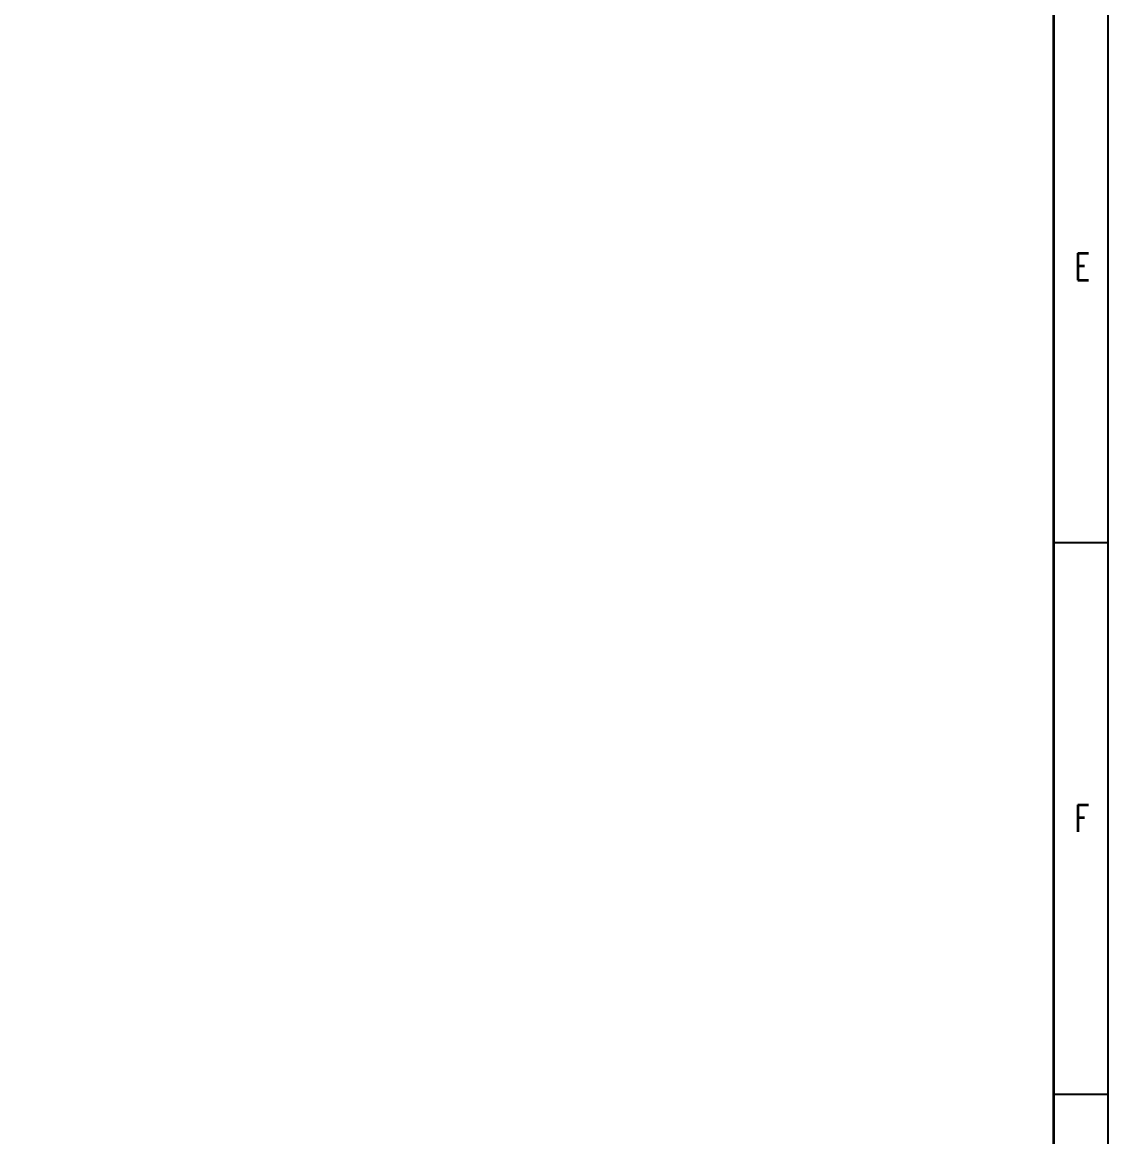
# Model space of a CAD drawing. Extents: x -324794 to 323108, y -93981 to -30906.
# Drawn here: x -250762 to -235619, y -78432 to -62883 of the extents above; entities that cross this region are included whole.
import ezdxf

# ---------------------------------------------------------------- set-up
doc = ezdxf.new("R2010")
doc.units = 0
doc.layers.get('0').update_dxf_attribs({"linetype": 'CONTINUOUS'})
doc.styles.add('HZbine', font='txt_____.ttf', dxfattribs={"width": 0.7, "bigfont": 'HZTXT'})

msp = doc.modelspace()

# ---------------------------------------------------------------- linework, layer by layer
msp.add_lwpolyline([(-324794, -30906), (-235619, -30906), (-235619, -93981), (-324794, -93981)], close=True)
at = {"color": 4, "flags": 128}
for points in [[(-235619, -30906), (-235619, -93981)], [(-236369, -70141), (-235619, -70141)], [(-236369, -77838), (-235619, -77838)]]:
    msp.add_lwpolyline(points, dxfattribs=at)
at = {"color": 4, "const_width": 37.5}
msp.add_lwpolyline([(-322919, -31656), (-236375, -31656), (-236375, -93231), (-322919, -93231)], close=True, dxfattribs=at)

# ---------------------------------------------------------------- texts
at = {"color": 4, "style": 'HZbine', "width": 0.7}
for s, p in [('E', (-236080, -66480)), ('F', (-236080, -74177))]:
    msp.add_text(s, height=375, dxfattribs=at).set_placement(p)

doc.saveas('drawing.dxf')
